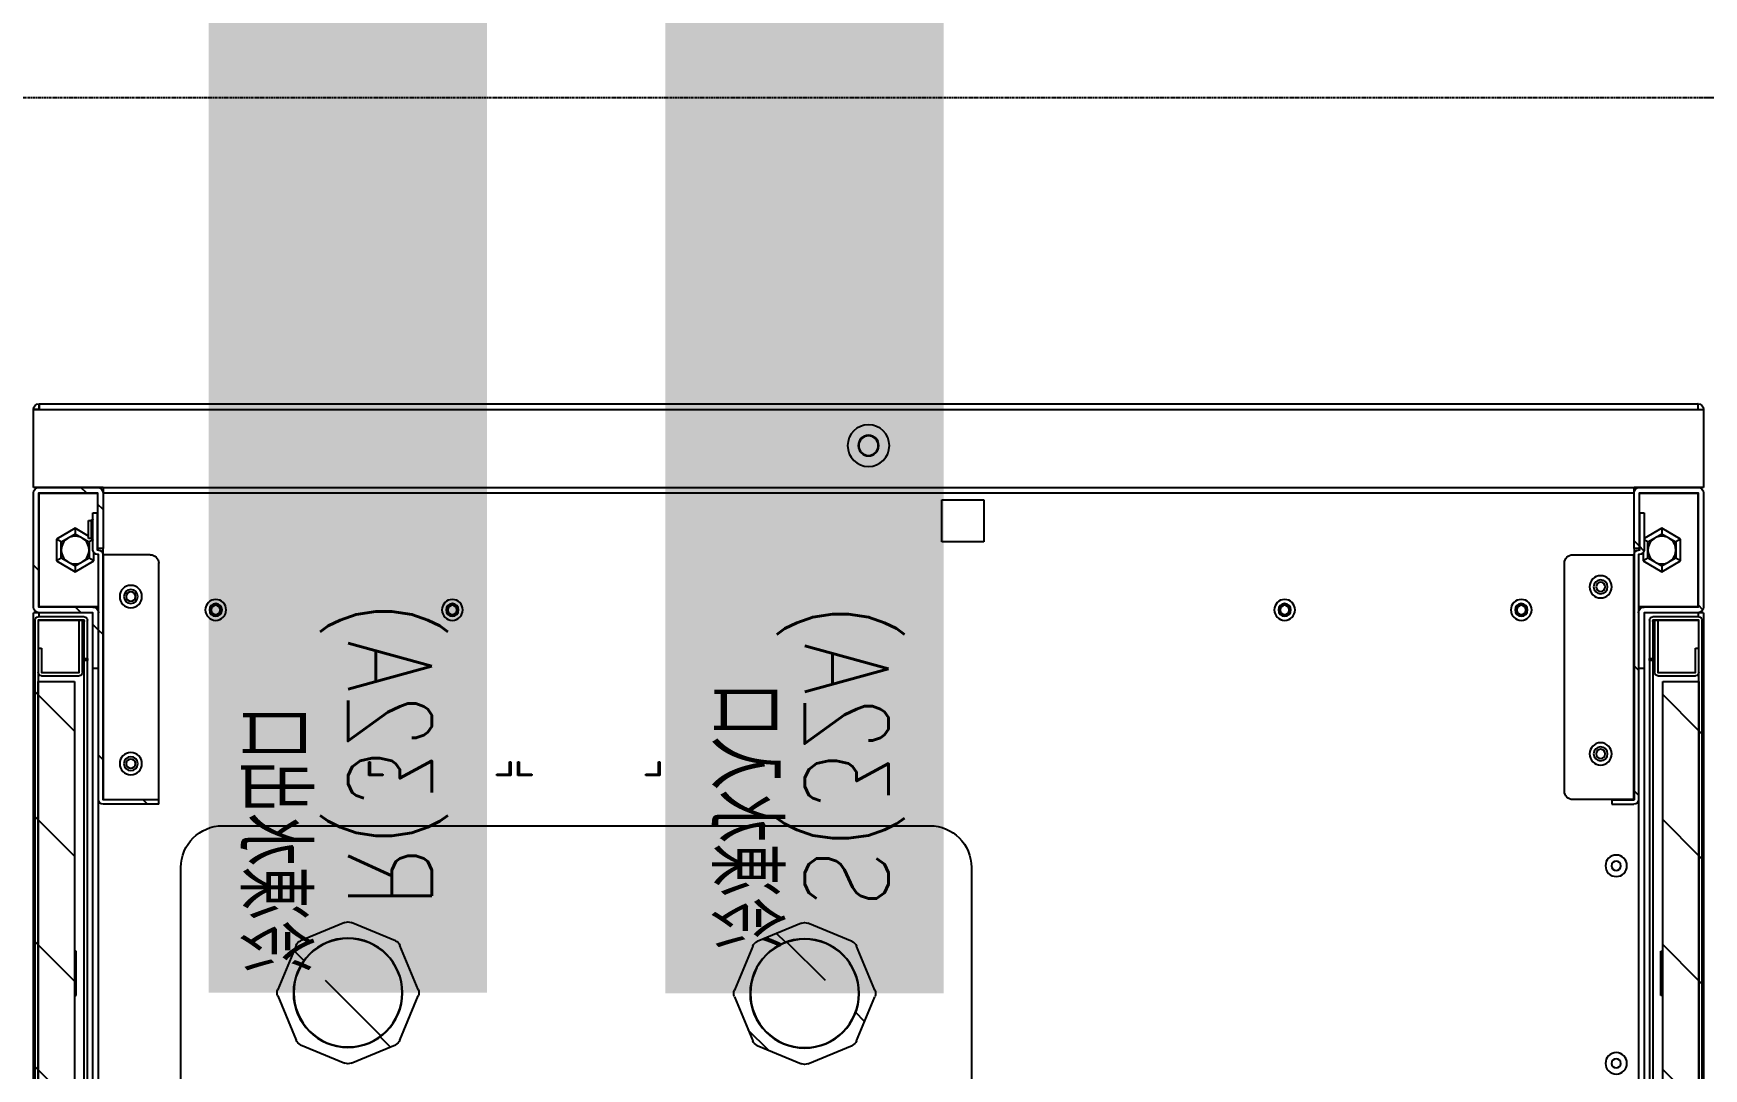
# Model space of a CAD drawing. Extents: x 225000 to 2157367, y 208400 to 840900.
# Drawn here: x 503766 to 504366, y 418654 to 419025 of the extents above; entities that cross this region are included whole.
import ezdxf
from ezdxf.enums import TextEntityAlignment as Align

# ---------------------------------------------------------------- set-up
doc = ezdxf.new("R2010")
doc.units = 0
doc.header["$LTSCALE"] = 10
doc.linetypes.add('XFDC20$0$HIDDEN2', pattern=[0.1875, 0.125, -0.0625])
for name, color, linetype in [('XFDC20$0$A-C-2800 (PH2)', 195, 'XFDC20$0$HIDDEN2'), ('XFM2P20L-DC$0$M-PIPE-CHWR13', 94, 'Continuous'), ('XFM2P20L-DC$0$M-PIPE-CHWS5', 144, 'Continuous'), ('XFM2Q20-DC$0$EQUIP-01', 3, 'Continuous'), ('XFM2Q20-DC$0$RACK-DC1-600X1200', 6, 'Continuous')]:
    doc.layers.add(name, color=color, linetype=linetype)
doc.styles.add('XFM2Q20-DC$0$XOL30-HVAC-EQ-L194205$0$Standard', font='txt.shx', dxfattribs={"width": 0.8, "bigfont": 'chineset.shx'})
pattern_1 = [(45, (533989.176, 159660.624), (-22.45064, 22.45064), [])]
pattern_2 = [(45, (533989.176, 159660.624), (-44.9013, 44.9013), []), (45, (534034.08, 159660.624), (-44.9013, 44.9013), [31.75, -15.875])]

# ---------------------------------------------------------------- blocks, each defined once
blk = doc.blocks.new('XFDC20')
at = {"layer": 'XFDC20$0$A-C-2800 (PH2)', "ltscale": 0.3}
blk.add_line((498925.59, 219002.31), (511825.59, 219002.31), dxfattribs=at)
blk = doc.blocks.new('XFM2Q20-DC$0$RC-96 KW-加濕型')
at = {"layer": 'XFM2Q20-DC$0$EQUIP-01'}
h = blk.add_hatch(dxfattribs=at)
h.set_pattern_fill('ANSI31', color=256, scale=10, style=0)
h.set_pattern_definition(pattern_1)
edge = h.paths.add_edge_path(flags=0)
edge.add_arc((537665.61, 161421.03), 2, 0, 90)
edge.add_line((537665.61, 161423.03), (537644.61, 161423.03))
edge.add_arc((537644.61, 161421.03), 2, 90, 180)
edge.add_line((537642.61, 161421.03), (537642.61, 161380.03))
edge.add_arc((537644.61, 161380.03), 2, 180, 270)
edge.add_line((537644.61, 161378.03), (537664.01, 161378.03))
edge.add_arc((537664.01, 161378.03), 0.001, 0, 90, ccw=False)
edge.add_line((537664.01, 161378.03), (537664.01, 161358.03))
edge.add_line((537664.01, 161358.03), (537666.01, 161358.03))
edge.add_line((537666.01, 161358.03), (537666.01, 161378.03))
edge.add_arc((537664.01, 161378.03), 2, 0, 90)
edge.add_line((537664.01, 161380.03), (537644.61, 161380.03))
edge.add_arc((537644.61, 161380.03), 0.001, 180, 270, ccw=False)
edge.add_line((537644.61, 161380.03), (537644.61, 161421.03))
edge.add_arc((537644.61, 161421.03), 0.001, 90, 180, ccw=False)
edge.add_line((537644.61, 161421.03), (537665.61, 161421.03))
edge.add_arc((537665.61, 161421.03), 0.001, 0, 90, ccw=False)
edge.add_line((537665.61, 161421.03), (537665.61, 161401.03))
edge.add_line((537665.61, 161401.03), (537667.61, 161401.03))
edge.add_line((537667.61, 161401.03), (537667.61, 161421.03))
h = blk.add_hatch(dxfattribs=at)
h.set_pattern_fill('ANSI31', color=256, scale=10, style=0)
h.set_pattern_definition(pattern_1)
edge = h.paths.add_edge_path(flags=0)
edge.add_line((538221.21, 161378.03), (538240.61, 161378.03))
edge.add_arc((538240.61, 161380.03), 2, 270, 360)
edge.add_line((538242.61, 161380.03), (538242.61, 161421.03))
edge.add_arc((538240.61, 161421.03), 2, 0, 90)
edge.add_line((538240.61, 161423.03), (538219.61, 161423.03))
edge.add_arc((538219.61, 161421.03), 2, 90, 180)
edge.add_line((538217.61, 161421.03), (538217.61, 161401.03))
edge.add_line((538217.61, 161401.03), (538219.61, 161401.03))
edge.add_line((538219.61, 161401.03), (538219.61, 161421.03))
edge.add_arc((538219.61, 161421.03), 0.001, 90, 180, ccw=False)
edge.add_line((538219.61, 161421.03), (538240.61, 161421.03))
edge.add_arc((538240.61, 161421.03), 0.001, 0, 90, ccw=False)
edge.add_line((538240.61, 161421.03), (538240.61, 161380.03))
edge.add_arc((538240.61, 161380.03), 0.001, 270, 360, ccw=False)
edge.add_line((538240.61, 161380.03), (538221.21, 161380.03))
edge.add_arc((538221.21, 161378.03), 2, 90, 180)
edge.add_line((538219.21, 161378.03), (538219.21, 161358.03))
edge.add_line((538219.21, 161358.03), (538221.21, 161358.03))
edge.add_line((538221.21, 161358.03), (538221.21, 161378.03))
edge.add_arc((538221.21, 161378.03), 0.001, 90, 180, ccw=False)
h = blk.add_hatch(dxfattribs=at)
h.set_pattern_fill('ANSI31', color=256, scale=10, style=0)
h.set_pattern_definition(pattern_1)
edge = h.paths.add_edge_path(flags=0)
edge.add_arc((537666, 161398.92), 0.01, 0, 90, ccw=False)
edge.add_line((537666.01, 161398.92), (537666.01, 161310.84))
edge.add_arc((537667.62, 161310.84), 1.61, 180, 270)
edge.add_line((537667.62, 161309.23), (537675.61, 161309.23))
edge.add_line((537675.61, 161309.23), (537675.61, 161310.83))
edge.add_line((537675.61, 161310.83), (537667.62, 161310.83))
edge.add_arc((537667.62, 161310.84), 0.01, 180, 270, ccw=False)
edge.add_line((537667.61, 161310.84), (537667.61, 161398.92))
edge.add_arc((537666, 161398.92), 1.61, 0, 90)
edge.add_line((537666, 161400.53), (537665.62, 161400.53))
edge.add_arc((537665.62, 161400.54), 0.01, 180, 270, ccw=False)
edge.add_line((537665.61, 161400.54), (537665.61, 161413.93))
edge.add_line((537665.61, 161413.93), (537664.01, 161413.93))
edge.add_line((537664.01, 161413.93), (537664.01, 161400.54))
edge.add_arc((537665.62, 161400.54), 1.61, 180, 270)
edge.add_line((537665.62, 161398.93), (537666, 161398.93))
h = blk.add_hatch(dxfattribs=at)
h.set_pattern_fill('ANSI31', color=256, scale=10, style=0)
h.set_pattern_definition(pattern_1)
edge = h.paths.add_edge_path(flags=0)
edge.add_line((538219.22, 161398.93), (538219.6, 161398.93))
edge.add_arc((538219.6, 161400.54), 1.61, 270, 360)
edge.add_line((538221.21, 161400.54), (538221.21, 161413.93))
edge.add_line((538221.21, 161413.93), (538219.61, 161413.93))
edge.add_line((538219.61, 161413.93), (538219.61, 161400.54))
edge.add_arc((538219.6, 161400.54), 0.01, 270, 360, ccw=False)
edge.add_line((538219.6, 161400.53), (538219.22, 161400.53))
edge.add_arc((538219.22, 161398.92), 1.61, 90, 180)
edge.add_line((538217.61, 161398.92), (538217.61, 161310.84))
edge.add_arc((538217.6, 161310.84), 0.01, 270, 360, ccw=False)
edge.add_line((538217.6, 161310.83), (538197.61, 161310.83))
edge.add_line((538197.61, 161310.83), (538197.61, 161309.23))
edge.add_line((538197.61, 161309.23), (538217.6, 161309.23))
edge.add_arc((538217.6, 161310.84), 1.61, 270, 360)
edge.add_line((538219.21, 161310.84), (538219.21, 161398.92))
edge.add_arc((538219.22, 161398.92), 0.01, 90, 180, ccw=False)
h = blk.add_hatch(dxfattribs=at)
h.set_pattern_fill('ANSI31', color=256, scale=10, style=0)
h.set_pattern_definition(pattern_1)
edge = h.paths.add_edge_path(flags=0)
edge.add_line((537662.01, 160454.53), (537660.81, 160454.53))
edge.add_line((537660.81, 160454.53), (537660.81, 160440.74))
edge.add_arc((537660.8, 160440.74), 0.01, 270, 360, ccw=False)
edge.add_line((537660.8, 160440.73), (537644.32, 160440.73))
edge.add_arc((537644.32, 160440.74), 0.01, 180, 270, ccw=False)
edge.add_line((537644.31, 160440.74), (537644.31, 161375.32))
edge.add_arc((537644.32, 161375.32), 0.01, 90, 180, ccw=False)
edge.add_line((537644.32, 161375.33), (537660.8, 161375.33))
edge.add_arc((537660.8, 161375.32), 0.01, 0, 90, ccw=False)
edge.add_line((537660.81, 161375.32), (537660.81, 161361.53))
edge.add_line((537660.81, 161361.53), (537662.01, 161361.53))
edge.add_line((537662.01, 161361.53), (537662.01, 161375.32))
edge.add_arc((537660.8, 161375.32), 1.21, 0, 90)
edge.add_line((537660.8, 161376.53), (537644.32, 161376.53))
edge.add_arc((537644.32, 161375.32), 1.21, 90, 180)
edge.add_line((537643.11, 161375.32), (537643.11, 160440.74))
edge.add_arc((537644.32, 160440.74), 1.21, 180, 270)
edge.add_line((537644.32, 160439.53), (537660.8, 160439.53))
edge.add_arc((537660.8, 160440.74), 1.21, 270, 360)
edge.add_line((537662.01, 160440.74), (537662.01, 160454.53))
h = blk.add_hatch(dxfattribs=at)
h.set_pattern_fill('ANSI31', color=256, scale=10, style=0)
h.set_pattern_definition(pattern_1)
edge = h.paths.add_edge_path(flags=0)
edge.add_line((538223.21, 161361.53), (538224.41, 161361.53))
edge.add_line((538224.41, 161361.53), (538224.41, 161375.32))
edge.add_arc((538224.42, 161375.32), 0.01, 90, 180, ccw=False)
edge.add_line((538224.42, 161375.33), (538240.9, 161375.33))
edge.add_arc((538240.9, 161375.32), 0.01, 0, 90, ccw=False)
edge.add_line((538240.91, 161375.32), (538240.91, 160440.74))
edge.add_arc((538240.9, 160440.74), 0.01, 270, 360, ccw=False)
edge.add_line((538240.9, 160440.73), (538224.42, 160440.73))
edge.add_arc((538224.42, 160440.74), 0.01, 180, 270, ccw=False)
edge.add_line((538224.41, 160440.74), (538224.41, 160454.53))
edge.add_line((538224.41, 160454.53), (538223.21, 160454.53))
edge.add_line((538223.21, 160454.53), (538223.21, 160440.74))
edge.add_arc((538224.42, 160440.74), 1.21, 180, 270)
edge.add_line((538224.42, 160439.53), (538240.9, 160439.53))
edge.add_arc((538240.9, 160440.74), 1.21, 270, 360)
edge.add_line((538242.11, 160440.74), (538242.11, 161375.32))
edge.add_arc((538240.9, 161375.32), 1.21, 0, 90)
edge.add_line((538240.9, 161376.53), (538224.42, 161376.53))
edge.add_arc((538224.42, 161375.32), 1.21, 90, 180)
edge.add_line((538223.21, 161375.32), (538223.21, 161361.53))
h = blk.add_hatch(dxfattribs=at)
h.set_pattern_fill('ANSI31', color=256, scale=10, style=0)
h.set_pattern_definition(pattern_1)
h.paths.add_polyline_path([(537657.31, 160462.73), (537657.31, 161353.33), (537644.31, 161353.33), (537644.31, 160462.73)], flags=0)
h = blk.add_hatch(dxfattribs=at)
h.set_pattern_fill('ANSI31', color=256, scale=10, style=0)
h.set_pattern_definition(pattern_1)
h.paths.add_polyline_path([(538227.91, 161353.33), (538227.91, 160462.73), (538240.91, 160462.73), (538240.91, 161353.33)], flags=0)
h = blk.add_hatch(dxfattribs=at)
h.set_pattern_fill('ANSI31', color=256, scale=10, style=0)
h.set_pattern_definition(pattern_1)
edge = h.paths.add_edge_path(flags=0)
edge.add_line((537946.9, 161258.34), (537940.33, 161242.45))
edge.add_arc((537943.1, 161241.31), 3, 157.5, 202.5)
edge.add_line((537940.33, 161240.16), (537946.9, 161224.28))
edge.add_arc((537949.68, 161225.42), 3, 202.5, 247.5)
edge.add_line((537948.53, 161222.65), (537964.41, 161216.07))
edge.add_arc((537965.56, 161218.85), 3, 247.5, 292.5)
edge.add_line((537966.71, 161216.07), (537982.59, 161222.65))
edge.add_arc((537981.44, 161225.42), 3, 292.5, 337.5)
edge.add_line((537984.21, 161224.28), (537990.79, 161240.16))
edge.add_arc((537988.02, 161241.31), 3, 337.5, 382.5)
edge.add_line((537990.79, 161242.45), (537984.21, 161258.34))
edge.add_arc((537981.44, 161257.19), 3, 22.5, 67.5)
edge.add_line((537982.59, 161259.96), (537966.71, 161266.54))
edge.add_arc((537965.56, 161263.77), 3, 67.5, 112.5)
edge.add_line((537964.41, 161266.54), (537948.53, 161259.96))
edge.add_arc((537949.68, 161257.19), 3, 112.5, 157.5)
edge = h.paths.add_edge_path(flags=0)
edge.add_arc((537965.56, 161241.31), 19.46, 0, 360)
h = blk.add_hatch(dxfattribs=at)
h.set_pattern_fill('ANSI31', color=256, scale=10, style=0)
h.set_pattern_definition(pattern_1)
edge = h.paths.add_edge_path(flags=0)
edge.add_line((538110.96, 161258.59), (538104.38, 161242.71))
edge.add_arc((538107.15, 161241.56), 3, 157.5, 202.5)
edge.add_line((538104.38, 161240.41), (538110.96, 161224.53))
edge.add_arc((538113.73, 161225.68), 3, 202.5, 247.5)
edge.add_line((538112.58, 161222.91), (538128.46, 161216.33))
edge.add_arc((538129.61, 161219.1), 3, 247.5, 292.5)
edge.add_line((538130.76, 161216.33), (538146.64, 161222.91))
edge.add_arc((538145.49, 161225.68), 3, 292.5, 337.5)
edge.add_line((538148.27, 161224.53), (538154.84, 161240.41))
edge.add_arc((538152.07, 161241.56), 3, 337.5, 382.5)
edge.add_line((538154.84, 161242.71), (538148.27, 161258.59))
edge.add_arc((538145.49, 161257.44), 3, 22.5, 67.5)
edge.add_line((538146.64, 161260.21), (538130.76, 161266.79))
edge.add_arc((538129.61, 161264.02), 3, 67.5, 112.5)
edge.add_line((538128.46, 161266.79), (538112.58, 161260.21))
edge.add_arc((538113.73, 161257.44), 3, 112.5, 157.5)
edge = h.paths.add_edge_path(flags=0)
edge.add_arc((538129.61, 161241.56), 19.46, 0, 360)
h = blk.add_hatch(dxfattribs=at)
h.set_pattern_fill('ANSI33', color=256, scale=10, style=0)
h.set_pattern_definition(pattern_2)
edge = h.paths.add_edge_path(flags=0)
edge.add_arc((537965.56, 161241.31), 19.62, 0, 360)
h = blk.add_hatch(dxfattribs=at)
h.set_pattern_fill('ANSI33', color=256, scale=10, style=0)
h.set_pattern_definition(pattern_2)
edge = h.paths.add_edge_path(flags=0)
edge.add_arc((538129.61, 161241.56), 19.62, 0, 360)
for p, q in [((537644.61, 161451.02), (537642.61, 161451.02)), ((537642.61, 161450.93), (537642.61, 161451.02)), ((537642.61, 161450.93), (537642.61, 161423.04)), ((537642.61, 161450.93), (537644.71, 161450.93)), ((537644.61, 161450.93), (537644.61, 161451.02)), ((537644.62, 161451.03), (537644.62, 161453.03)), ((537644.62, 161453.03), (537644.71, 161453.03)), ((537644.62, 161451.03), (537644.71, 161451.03)), ((537644.71, 161453.03), (537644.71, 161451.02)), ((538240.51, 161453.03), (537644.71, 161453.03)), ((537644.71, 161451.02), (537644.71, 161450.93)), ((538240.51, 161451.02), (537644.71, 161451.02)), ((538240.51, 161453.03), (538240.51, 161451.02)), ((538240.51, 161453.03), (538240.6, 161453.03)), ((538240.51, 161451.03), (538240.6, 161451.03)), ((538240.51, 161451.02), (538240.51, 161450.93)), ((538240.51, 161450.93), (538242.61, 161450.93)), ((538240.6, 161451.03), (538240.6, 161453.03)), ((538240.61, 161451.02), (538242.61, 161451.02)), ((538240.61, 161451.02), (538240.61, 161450.93)), ((538242.61, 161451.02), (538242.61, 161450.93)), ((538242.61, 161423.04), (538242.61, 161450.93)), ((537642.61, 161423.04), (537667.61, 161423.04)), ((537642.61, 161421.03), (537642.61, 161380.03)), ((537665.61, 161423.03), (537644.61, 161423.03)), ((537644.61, 161421.03), (537644.61, 161380.03)), ((537665.61, 161421.03), (537644.61, 161421.03)), ((537644.61, 161380.13), (537644.61, 161420.93)), ((537644.61, 161420.93), (537644.61, 161420.93)), ((537665.61, 161420.93), (537644.61, 161420.93)), ((537665.61, 161401.03), (537665.61, 161421.03)), ((537667.61, 161423.04), (537667.61, 161423.03)), ((538217.61, 161423.04), (537667.61, 161423.04)), ((538217.61, 161423.03), (537667.61, 161423.03)), ((537667.61, 161421.02), (537667.61, 161423.03)), ((537667.61, 161401.03), (537667.61, 161421.03)), ((538217.61, 161421.02), (537667.61, 161421.02)), ((537916.21, 161418.53), (537901.21, 161418.53)), ((537901.21, 161418.53), (537901.21, 161403.53)), ((537916.21, 161403.53), (537916.21, 161418.53)), ((538217.61, 161423.03), (538217.61, 161423.04)), ((538217.61, 161423.04), (538242.61, 161423.04)), ((538217.61, 161423.03), (538217.61, 161421.02)), ((538217.61, 161421.03), (538217.61, 161401.03)), ((538240.61, 161423.03), (538219.61, 161423.03)), ((538219.61, 161421.03), (538219.61, 161401.03)), ((538240.61, 161421.03), (538219.61, 161421.03)), ((538240.61, 161420.93), (538219.61, 161420.93)), ((538240.61, 161380.03), (538240.61, 161421.03)), ((538240.61, 161420.93), (538240.61, 161380.13)), ((538240.61, 161420.93), (538240.61, 161420.93)), ((538242.61, 161380.03), (538242.61, 161421.03)), ((537664.01, 161413.93), (537664.01, 161400.54)), ((537665.61, 161413.93), (537664.01, 161413.93)), ((537665.61, 161413.93), (537665.61, 161400.54)), ((538219.61, 161400.54), (538219.61, 161413.93)), ((538221.21, 161413.93), (538219.61, 161413.93)), ((538221.21, 161400.54), (538221.21, 161413.93)), ((537650.86, 161404.43), (537657.61, 161408.33)), ((537657.61, 161406.33), (537652.59, 161403.43)), ((537657.61, 161408.33), (537657.61, 161406.33)), ((537657.61, 161408.33), (537664.01, 161404.63)), ((537662.63, 161403.43), (537657.61, 161406.33)), ((538222.81, 161411.18), (538221.82, 161411.18)), ((538221.82, 161411.18), (538221.82, 161404.68)), ((538227.61, 161406.33), (538222.59, 161403.43)), ((538222.81, 161404.68), (538222.81, 161411.18)), ((538222.81, 161405.55), (538227.61, 161408.33)), ((538227.61, 161408.33), (538227.61, 161406.33)), ((538227.61, 161408.33), (538234.36, 161404.43)), ((538232.63, 161403.43), (538227.61, 161406.33)), ((537650.86, 161404.43), (537652.59, 161403.43)), ((537650.86, 161396.63), (537650.86, 161404.43)), ((537652.59, 161403.43), (537652.59, 161397.63)), ((537662.63, 161403.43), (537664.01, 161404.23)), ((537662.63, 161397.63), (537662.63, 161403.43)), ((537665.61, 161401.03), (537667.61, 161401.03)), ((537665.62, 161400.53), (537666, 161400.53)), ((537667.61, 161401.03), (537667.61, 161398.92)), ((537901.21, 161403.53), (537916.21, 161403.53)), ((538217.61, 161401.03), (538219.61, 161401.03)), ((538217.61, 161398.92), (538217.61, 161401.03)), ((538219.22, 161400.53), (538219.6, 161400.53)), ((538221.23, 161404.22), (538222.59, 161403.43)), ((538221.82, 161404.68), (538222.81, 161404.68)), ((538222.59, 161403.43), (538222.59, 161397.63)), ((538232.63, 161403.43), (538234.36, 161404.43)), ((538232.63, 161397.63), (538232.63, 161403.43)), ((538234.36, 161404.43), (538234.36, 161396.63)), ((537650.86, 161396.63), (537652.59, 161397.63)), ((537657.61, 161392.74), (537650.86, 161396.63)), ((537652.59, 161397.63), (537657.61, 161394.74)), ((537657.61, 161394.74), (537662.63, 161397.63)), ((537664.36, 161396.63), (537657.61, 161392.74)), ((537657.61, 161394.74), (537657.61, 161392.74)), ((537662.63, 161397.63), (537664.36, 161396.63)), ((537664.36, 161399.54), (537664.36, 161396.63)), ((537665.62, 161398.93), (537666, 161398.93)), ((537666.01, 161398.92), (537666.01, 161310.84)), ((537667.61, 161398.92), (537667.61, 161310.84)), ((537667.62, 161398.83), (537667.61, 161398.83)), ((537667.62, 161310.93), (537667.62, 161398.83)), ((537689.61, 161398.83), (537667.62, 161398.83)), ((537692.61, 161313.93), (537692.61, 161395.83)), ((538197.61, 161310.93), (538197.61, 161395.83)), ((538200.61, 161398.83), (538217.6, 161398.83)), ((538217.6, 161398.83), (538217.6, 161310.93)), ((538217.61, 161398.83), (538217.6, 161398.83)), ((538217.61, 161310.84), (538217.61, 161398.92)), ((538219.21, 161310.84), (538219.21, 161398.92)), ((538219.22, 161398.93), (538219.6, 161398.93)), ((538220.86, 161396.63), (538220.86, 161399.54)), ((538220.86, 161396.63), (538222.59, 161397.63)), ((538227.61, 161392.74), (538220.86, 161396.63)), ((538222.59, 161397.63), (538227.61, 161394.74)), ((538227.61, 161394.74), (538232.63, 161397.63)), ((538234.36, 161396.63), (538227.61, 161392.74)), ((538227.61, 161394.74), (538227.61, 161392.74)), ((538232.63, 161397.63), (538234.36, 161396.63)), ((537642.61, 161378.03), (537642.61, 160438.03)), ((537642.61, 161378.03), (537644.62, 161378.03)), ((537644.32, 161376.53), (537660.8, 161376.53)), ((537644.61, 161380.13), (537644.61, 161380.13)), ((537644.61, 161380.13), (537665.61, 161380.13)), ((537644.61, 161380.03), (537664.01, 161380.03)), ((537644.61, 161378.03), (537664.01, 161378.03)), ((537644.62, 161378.03), (537644.62, 161376.53)), ((537664, 161378.03), (537664, 160472.88)), ((537666.01, 161380.03), (537664.01, 161380.03)), ((537664.01, 161378.03), (537664.01, 161358.03)), ((537666.01, 161378.03), (537666.01, 161358.03)), ((538221.21, 161380.03), (538219.21, 161380.03)), ((538219.21, 161358.03), (538219.21, 161378.03)), ((538219.61, 161380.13), (538240.61, 161380.13)), ((538221.21, 161380.03), (538240.61, 161380.03)), ((538221.21, 161358.03), (538221.21, 161378.03)), ((538221.21, 161378.03), (538240.61, 161378.03)), ((538221.22, 160438.03), (538221.22, 161378.03)), ((538224.42, 161376.53), (538240.9, 161376.53)), ((538240.6, 161378.03), (538242.61, 161378.03)), ((538240.6, 161376.53), (538240.6, 161378.03)), ((538240.61, 161380.13), (538240.61, 161380.13)), ((538242.61, 160438.03), (538242.61, 161378.03)), ((537643.11, 160440.74), (537643.11, 161375.32)), ((537644.31, 160440.74), (537644.31, 161375.32)), ((537644.32, 161375.23), (537644.31, 161375.23)), ((537644.32, 161375.33), (537660.8, 161375.33)), ((537644.32, 161375.23), (537659.01, 161375.23)), ((537644.32, 161365.33), (537644.32, 161375.23)), ((537644.62, 161375.33), (537644.62, 161375.23)), ((537659.01, 161375.33), (537659.01, 161356.54)), ((537660.21, 161375.33), (537659.01, 161375.33)), ((537660.21, 161375.33), (537660.21, 161356.54)), ((537660.21, 161375.23), (537660.8, 161375.23)), ((537660.81, 161374.88), (537660.8, 161375.23)), ((537660.8, 161375.23), (537660.8, 160440.83)), ((537660.81, 161375.32), (537660.81, 161361.53)), ((537662.01, 161375.32), (537662.01, 161361.53)), ((538223.21, 161361.53), (538223.21, 161375.32)), ((538224.41, 161361.53), (538224.41, 161375.32)), ((538224.42, 161375.33), (538240.9, 161375.33)), ((538224.42, 161375.23), (538224.42, 161374.88)), ((538224.42, 160440.83), (538224.42, 161375.23)), ((538224.42, 161375.23), (538225.01, 161375.23)), ((538225.01, 161356.54), (538225.01, 161375.33)), ((538226.21, 161375.33), (538225.01, 161375.33)), ((538226.21, 161356.54), (538226.21, 161375.33)), ((538226.21, 161375.23), (538240.9, 161375.23)), ((538240.6, 161375.23), (538240.6, 161375.33)), ((538240.91, 161375.23), (538240.9, 161375.23)), ((538240.9, 161375.23), (538240.9, 161365.33)), ((538240.91, 161375.32), (538240.91, 160440.74)), ((538242.11, 161375.32), (538242.11, 160440.74)), ((537644.31, 161356.54), (537644.31, 161365.33)), ((537645.51, 161365.33), (537644.31, 161365.33)), ((537645.51, 161356.54), (537645.51, 161365.33)), ((538239.71, 161365.33), (538239.71, 161356.54)), ((538240.91, 161365.33), (538239.71, 161365.33)), ((538240.91, 161365.33), (538240.91, 161356.54)), ((537662.01, 161361.53), (537660.81, 161361.53)), ((537660.81, 161360.82), (537660.81, 161361.53)), ((537660.81, 161360.82), (537662.01, 161360.82)), ((537660.81, 161360.82), (537660.81, 160455.24)), ((537662.01, 161360.82), (537662.01, 161361.53)), ((537662.01, 161360.82), (537662.01, 160455.24)), ((537664.01, 161358.03), (537666.01, 161358.03)), ((537664.01, 161358.03), (537664.01, 160666.34)), ((538219.21, 161358.03), (538221.21, 161358.03)), ((538221.21, 160666.34), (538221.21, 161358.03)), ((538224.41, 161361.53), (538223.21, 161361.53)), ((538223.21, 161361.53), (538223.21, 161360.82)), ((538223.21, 161360.82), (538224.41, 161360.82)), ((538223.21, 160455.24), (538223.21, 161360.82)), ((538224.41, 161361.53), (538224.41, 161360.82)), ((538224.41, 160455.24), (538224.41, 161360.82)), ((537644.31, 161353.33), (537644.31, 160462.73)), ((537657.31, 161353.33), (537644.31, 161353.33)), ((537644.32, 161353.33), (537644.32, 161356.39)), ((537659, 161356.53), (537645.52, 161356.53)), ((537659, 161355.33), (537645.52, 161355.33)), ((537657.31, 160462.73), (537657.31, 161353.33)), ((538239.7, 161356.53), (538226.22, 161356.53)), ((538239.7, 161355.33), (538226.22, 161355.33)), ((538240.91, 161353.33), (538227.91, 161353.33)), ((538227.91, 161353.33), (538227.91, 160462.73)), ((538240.9, 161356.39), (538240.9, 161353.33)), ((538240.91, 160462.73), (538240.91, 161353.33)), ((538018.07, 161324.53), (538017.57, 161324.53)), ((538017.57, 161324.53), (538017.57, 161319.53)), ((538018.07, 161320.03), (538018.07, 161324.53)), ((538068.57, 161324.53), (538068.07, 161324.53)), ((538068.07, 161324.53), (538068.07, 161320.03)), ((538068.57, 161319.53), (538068.57, 161324.53)), ((538071.61, 161324.53), (538071.11, 161324.53)), ((538071.11, 161324.53), (538071.11, 161319.53)), ((538071.61, 161320.03), (538071.61, 161324.53)), ((538122.11, 161324.53), (538121.61, 161324.53)), ((538121.61, 161324.53), (538121.61, 161320.03)), ((538122.11, 161319.53), (538122.11, 161324.53)), ((538017.57, 161319.53), (538022.57, 161319.53)), ((538022.57, 161320.03), (538018.07, 161320.03)), ((538022.57, 161319.53), (538022.57, 161320.03)), ((538068.07, 161320.03), (538063.57, 161320.03)), ((538063.57, 161320.03), (538063.57, 161319.53)), ((538063.57, 161319.53), (538068.57, 161319.53)), ((538071.11, 161319.53), (538076.11, 161319.53)), ((538076.11, 161320.03), (538071.61, 161320.03)), ((538076.11, 161319.53), (538076.11, 161320.03)), ((538121.61, 161320.03), (538117.11, 161320.03)), ((538117.11, 161320.03), (538117.11, 161319.53)), ((538117.11, 161319.53), (538122.11, 161319.53)), ((537666.02, 161310.66), (537666.02, 160885.18)), ((537667.61, 161310.93), (537667.62, 161310.93)), ((537667.62, 161310.93), (537689.61, 161310.93)), ((537675.61, 161310.83), (537667.62, 161310.83)), ((537675.61, 161310.83), (537675.61, 161309.23)), ((538217.6, 161310.93), (538197.61, 161310.93)), ((538197.61, 161309.23), (538197.61, 161310.83)), ((538197.61, 161310.83), (538217.6, 161310.83)), ((538217.6, 161310.93), (538217.61, 161310.93)), ((538219.2, 160885.18), (538219.2, 161310.66)), ((537675.61, 161309.23), (537667.62, 161309.23)), ((538197.61, 161309.23), (538217.6, 161309.23)), ((538174.61, 161301.53), (537920.61, 161301.53)), ((537905.61, 161286.53), (537905.61, 161196.53)), ((538189.61, 161196.53), (538189.61, 161286.53)), ((537948.53, 161259.96), (537964.41, 161266.54)), ((537966.71, 161266.54), (537982.59, 161259.96)), ((538112.58, 161260.21), (538128.46, 161266.79)), ((538130.76, 161266.79), (538146.64, 161260.21)), ((537658.01, 161256.53), (537657.31, 161256.53)), ((537658.01, 161240.53), (537658.01, 161256.53)), ((537940.33, 161242.45), (537946.9, 161258.34)), ((537984.21, 161258.34), (537990.79, 161242.45)), ((538104.38, 161242.71), (538110.96, 161258.59)), ((538148.27, 161258.59), (538154.84, 161242.71)), ((538227.21, 161256.53), (538227.91, 161256.53)), ((538227.21, 161240.53), (538227.21, 161256.53)), ((537657.31, 161240.53), (537658.01, 161240.53)), ((537946.9, 161224.28), (537940.33, 161240.16)), ((537990.79, 161240.16), (537984.21, 161224.28)), ((538110.96, 161224.53), (538104.38, 161240.41)), ((538154.84, 161240.41), (538148.27, 161224.53)), ((538227.91, 161240.53), (538227.21, 161240.53)), ((537964.41, 161216.07), (537948.53, 161222.65)), ((537982.59, 161222.65), (537966.71, 161216.07)), ((538128.46, 161216.33), (538112.58, 161222.91)), ((538146.64, 161222.91), (538130.76, 161216.33))]:
    blk.add_line(p, q, dxfattribs=at)
at = {"layer": 'XFM2Q20-DC$0$EQUIP-01', "flags": 128}
for points in [[(537665.61, 161380.13), (537666, 161380.17), (537666.01, 161380.17)], [(538219.21, 161380.17), (538219.22, 161380.17), (538219.61, 161380.13)]]:
    blk.add_lwpolyline(points, dxfattribs=at)
at = {"layer": 'XFM2Q20-DC$0$EQUIP-01'}
for centre, radius in [((537942.61, 161438.03), 7.5), ((537942.61, 161438.03), 3.7), ((537942.61, 161438.03), 3.5), ((537657.61, 161400.53), 5), ((538227.61, 161400.53), 5), ((537679.61, 161387.33), 4), ((537679.61, 161387.33), 2.5), ((537679.61, 161387.33), 1.65), ((537708.11, 161379.03), 3.75), ((537793.11, 161379.03), 3.75), ((538092.11, 161379.03), 3.75), ((538177.11, 161379.03), 3.75), ((538207.61, 161383.83), 4), ((538207.61, 161383.83), 2.5), ((538207.61, 161383.83), 1.65), ((537708.11, 161379.03), 2.25), ((537708.11, 161379.03), 1.65), ((537793.11, 161379.03), 2.25), ((537793.11, 161379.03), 1.65), ((538092.11, 161379.03), 2.25), ((538092.11, 161379.03), 1.65), ((538177.11, 161379.03), 2.25), ((538177.11, 161379.03), 1.65), ((537679.61, 161327.33), 4), ((537679.61, 161327.33), 2.5), ((537679.61, 161327.33), 1.65), ((538207.61, 161323.83), 4), ((538207.61, 161323.83), 2.5), ((538207.61, 161323.83), 1.65), ((537674.01, 161287.16), 3.86), ((537674.01, 161287.16), 1.65), ((537965.56, 161241.31), 19.62), ((537965.56, 161241.31), 19.46), ((538129.61, 161241.56), 19.62), ((538129.61, 161241.56), 19.46), ((537674.01, 161216.2), 3.86), ((537674.01, 161216.2), 1.65)]:
    blk.add_circle(centre, radius, dxfattribs=at)
for centre, radius, start, end in [((537644.62, 161451.02), 2.01, 90, 180), ((537644.62, 161451.02), 0.01, 90, 180), ((538240.6, 161451.02), 2.01, 0, 90), ((538240.6, 161451.02), 0.01, 0, 90), ((537644.61, 161421.03), 2, 90, 180), ((537644.61, 161421.03), 0.001, 90, 180), ((537665.61, 161421.03), 2, 0, 90), ((537665.61, 161421.03), 0.001, 0, 90), ((538219.61, 161421.03), 2, 90, 180), ((538219.61, 161421.03), 0.001, 90, 180), ((538240.61, 161421.03), 2, 0, 90), ((538240.61, 161421.03), 0.001, 0, 90), ((538221.82, 161411.79), 0.61, 180, 270), ((537665.62, 161400.54), 1.61, 180, 270), ((537665.62, 161400.54), 0.01, 180, 270), ((537666, 161398.92), 1.61, 0, 90), ((538219.22, 161398.92), 1.61, 90, 180), ((538219.6, 161400.54), 0.01, 270, 0), ((538219.6, 161400.54), 1.61, 270, 0), ((538221.82, 161404.07), 0.61, 90, 180), ((537666, 161398.92), 0.01, 0, 90), ((537689.61, 161395.83), 3, 0, 90), ((538200.61, 161395.83), 3, 90, 180), ((538219.22, 161398.92), 0.01, 90, 180), ((537644.61, 161380.03), 2, 180, 270), ((537644.32, 161375.32), 1.21, 90, 180), ((537644.61, 161380.03), 0.001, 180, 270), ((537660.8, 161375.32), 1.21, 0, 90), ((537664.01, 161378.03), 2, 0, 90), ((537664.01, 161378.03), 0.001, 0, 90), ((538221.21, 161378.03), 2, 90, 180), ((538221.21, 161378.03), 0.001, 90, 180), ((538224.42, 161375.32), 1.21, 90, 180), ((538240.61, 161380.03), 0.001, 270, 0), ((538240.61, 161380.03), 2, 270, 0), ((538240.9, 161375.32), 1.21, 0, 90), ((537644.32, 161375.32), 0.01, 90, 180), ((537660.8, 161375.32), 0.01, 0, 90), ((538224.42, 161375.32), 0.01, 90, 180), ((538240.9, 161375.32), 0.01, 0, 90), ((537645.52, 161356.54), 1.21, 180, 270), ((537645.52, 161356.54), 0.01, 180, 270), ((537659, 161356.54), 0.01, 270, 0), ((537659, 161356.54), 1.21, 270, 0), ((538226.22, 161356.54), 1.21, 180, 270), ((538226.22, 161356.54), 0.01, 180, 270), ((538239.7, 161356.54), 1.21, 270, 0), ((538239.7, 161356.54), 0.01, 270, 0), ((537667.62, 161310.84), 1.61, 180, 270), ((537667.62, 161310.84), 0.01, 180, 270), ((537689.61, 161313.93), 3, 270, 0), ((538217.6, 161310.84), 1.61, 270, 0), ((538217.6, 161310.84), 0.01, 270, 0), ((537920.61, 161286.53), 15, 90, 180), ((538174.61, 161286.53), 15, 0, 90), ((537965.56, 161263.77), 3, 67.5, 112.5), ((538129.61, 161264.02), 3, 67.5, 112.5), ((537949.68, 161257.19), 3, 112.5, 157.5), ((537981.44, 161257.19), 3, 22.5, 67.5), ((538113.73, 161257.44), 3, 112.5, 157.5), ((538145.49, 161257.44), 3, 22.5, 67.5), ((537943.1, 161241.31), 3, 157.5, 202.5), ((537988.02, 161241.31), 3, 337.5, 22.5), ((538107.15, 161241.56), 3, 157.5, 202.5), ((538152.07, 161241.56), 3, 337.5, 22.5), ((537949.68, 161225.42), 3, 202.5, 247.5), ((537981.44, 161225.42), 3, 292.5, 337.5), ((538113.73, 161225.68), 3, 202.5, 247.5), ((538145.49, 161225.68), 3, 292.5, 337.5), ((537965.56, 161218.85), 3, 247.5, 292.5), ((538129.61, 161219.1), 3, 247.5, 292.5)]:
    blk.add_arc(centre, radius, start, end, dxfattribs=at)
at = {"color": 53, "style": 'XFM2Q20-DC$0$XOL30-HVAC-EQ-L194205$0$Standard', "width": 0.8}
for s, p in [('S(32A)', (537950.49, 161326.94)), ('R(32A)', (538114.54, 161327.37))]:
    blk.add_text(s, height=30.086, rotation=90, dxfattribs=at).set_placement(p, align=Align.MIDDLE_CENTER)
at = {"layer": 'XFM2Q20-DC$0$EQUIP-01', "char_height": 2.5, "width": 174.7126, "attachment_point": 1, "rotation": 90, "style": 'XFM2Q20-DC$0$XOL30-HVAC-EQ-L194205$0$Standard'}
for s, insert in [('{\\H9.6x;冷凍水入口}', (537974.88, 161256.73)), ('{\\H9.6x;冷凍水出口}', (538144.14, 161248.41))]:
    blk.add_mtext(s, dxfattribs=dict(at, insert=insert))
blk = doc.blocks.new('XFM2Q20-DC')
at = {"layer": 'XFM2Q20-DC$0$RACK-DC1-600X1200'}
blk.add_line((504365.59, 219002.31), (504975.59, 219002.31), dxfattribs=at)
at = {"xscale": -1}
blk.add_blockref('XFM2Q20-DC$0$RC-96 KW-加濕型', (1042008.2, 57439.28), dxfattribs=at)
blk = doc.blocks.new('XFM2P20L-DC')
at = {"layer": 'XFM2P20L-DC$0$M-PIPE-CHWR13', "const_width": 100}
blk.add_lwpolyline([(503878.59, 218680.83), (503878.59, 219768.43)], dxfattribs=at)
at = {"layer": 'XFM2P20L-DC$0$M-PIPE-CHWS5', "const_width": 100}
blk.add_lwpolyline([(504042.64, 218680.58), (504042.64, 219418.43)], dxfattribs=at)

msp = doc.modelspace()

# ---------------------------------------------------------------- block references
for name in ['XFM2P20L-DC', 'XFDC20', 'XFM2Q20-DC']:
    msp.add_blockref(name, (0, 200000))

doc.saveas('drawing.dxf')
